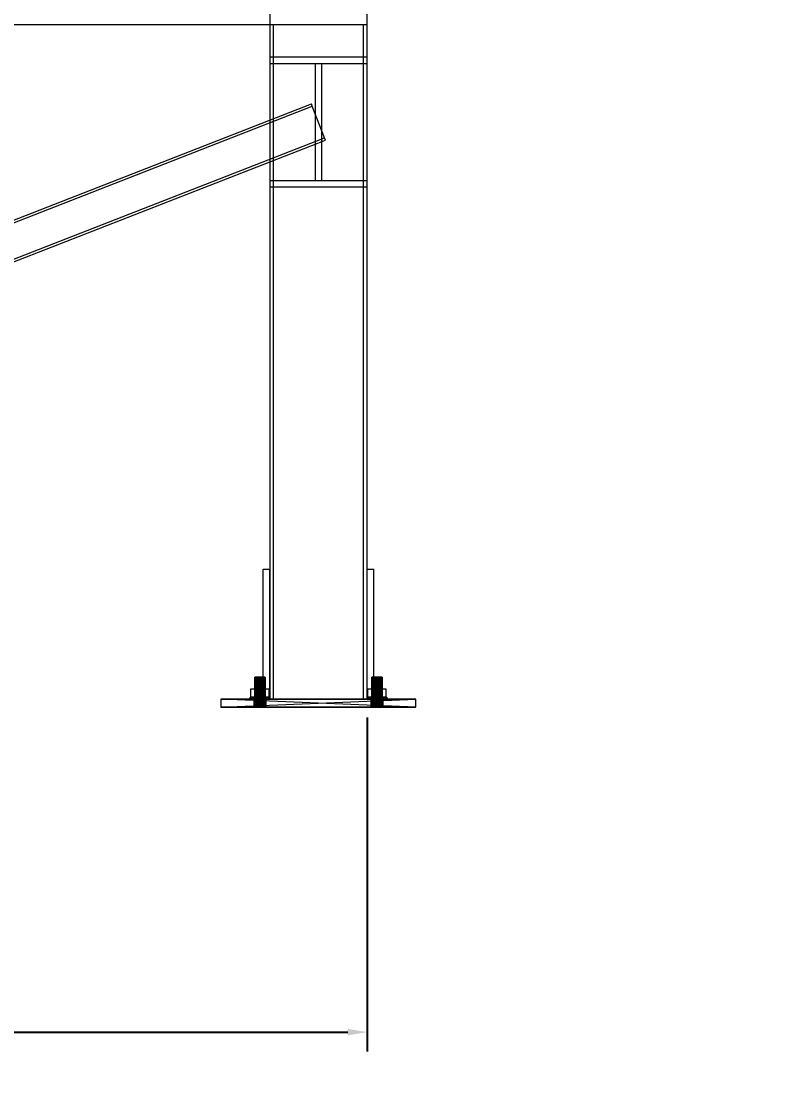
# Model space of a CAD drawing. Header units: millimetres. Extents: x -191664 to 191490, y -197311 to 10263.
# Drawn here: x 1743 to 2927, y -105776 to -104145 of the extents above; entities that cross this region are included whole.
import ezdxf

# ---------------------------------------------------------------- set-up
doc = ezdxf.new("R2010")
doc.units = ezdxf.units.MM
for name, color, linetype, lineweight in [('COTAS_O', 1, 'Continuous', 0), ('DET_briquetadora_lateral', 7, 'Continuous', 0), ('R15_COTAS_TRANSPORTE_P', 1, 'Continuous', 0)]:
    doc.layers.add(name, color=color, linetype=linetype, lineweight=lineweight)
doc.dimstyles.new('PLANTA_20', dxfattribs={"dimtxt": 50, "dimasz": 30, "dimexe": 30, "dimexo": 16, "dimgap": 20, "dimtad": 1, "dimtih": 1, "dimtoh": 1, "dimdec": 1, "dimzin": 0, "dimdsep": 46, "dimcen": 0.09, "dimadec": 0, "dimazin": 0, "dimtfac": 1, "dimtdec": 4, "dimtofl": 0, "dimtmove": 0, "dimatfit": 3, "dimfxl": 1, "dimtolj": 1, "dimtzin": 0, "dimarcsym": 0})

# ---------------------------------------------------------------- blocks, each defined once
blk = doc.blocks.new('*D75')
at = {"layer": 'COTAS_O', "color": 0, "lineweight": -2, "transparency": 16777216}
for p, q in [((75, -105216), (75, -105730)), ((2275, -105216), (2275, -105730)), ((105, -105700), (2245, -105700))]:
    blk.add_line(p, q, dxfattribs=at)
at = {"layer": 'COTAS_O', "color": 0, "transparency": 16777216}
for points in [[(105, -105695), (105, -105705), (75, -105700)], [(2245, -105695), (2245, -105705), (2275, -105700)]]:
    blk.add_solid(points, dxfattribs=at)
at = {"layer": 'Defpoints', "color": 0, "transparency": 16777216}
for p in [(75, -105200), (2275, -105200), (2275, -105700)]:
    blk.add_point(p, dxfattribs=at)
blk = doc.blocks.new('*D133')
at = {"layer": 'Defpoints', "color": 0, "transparency": 16777216}
for p in [(439.7, -194148), (217.9, -194406.1), (-500, -194490), (-500, -194490), (500, -194490)]:
    blk.add_point(p, dxfattribs=at)
at = {"layer": 'R15_COTAS_TRANSPORTE_P', "color": 0, "lineweight": -2, "transparency": 16777216}
blk.add_arc((-500, -194490), 722.8, 2.3783, 17.6217, dxfattribs=at)
at = {"layer": 'R15_COTAS_TRANSPORTE_P', "color": 0, "transparency": 16777216}
for points in [[(184.1, -194272.8), (193.6, -194269.6), (179.2, -194242.8)], [(227.1, -194459.9), (217.2, -194460.1), (222.8, -194490)]]:
    blk.add_solid(points, dxfattribs=at)

msp = doc.modelspace()

# ---------------------------------------------------------------- linework, layer by layer
at = {"layer": 'DET_briquetadora_lateral', "color": 251, "true_color": 0x53616b}
for p, q in [((2125, -103910), (2125, -104200)), ((2275, -104200), (2275, -103910)), ((2275, -104150), (2275, -104140)), ((75, -104150), (2275, -104150)), ((2125, -104200), (2275, -104200)), ((2125, -104200), (2125, -104210)), ((2125, -104210), (2275, -104210)), ((2195, -104210), (2205, -104210)), ((2195, -104210), (2195, -104390)), ((2205, -104390), (2205, -104210)), ((2275, -104210), (2275, -104200)), ((2125, -104390), (2275, -104390)), ((2125, -104390), (2125, -104400)), ((2195, -104390), (2205, -104390)), ((2275, -104400), (2275, -104390)), ((2125, -104400), (2275, -104400))]:
    msp.add_line(p, q, dxfattribs=at)
at = {"layer": 'DET_briquetadora_lateral', "color": 8, "true_color": 0x657a85}
for p, q in [((2125, -104150), (2275, -104150)), ((2125, -104150), (2125, -105188)), ((2125, -104150), (2131, -104150)), ((2131, -105188), (2131, -104150)), ((2269, -104150), (2275, -104150)), ((2269, -104150), (2269, -105188)), ((2275, -105188), (2275, -104150)), ((2125, -105188), (2275, -105188)), ((2125, -105188), (2131, -105188)), ((2269, -105188), (2275, -105188))]:
    msp.add_line(p, q, dxfattribs=at)
at = {"layer": 'DET_briquetadora_lateral', "color": 8, "true_color": 0x667b86}
for p, q in [((139.09, -105072.05), (2189.09, -104272.05)), ((140.55, -105075.78), (2190.55, -104275.78)), ((2190.55, -104275.78), (2189.09, -104272.05)), ((2209.45, -104324.22), (2190.55, -104275.78)), ((159.45, -105124.22), (2209.45, -104324.22)), ((2210.91, -104327.95), (2209.45, -104324.22)), ((160.91, -105127.95), (2210.91, -104327.95))]:
    msp.add_line(p, q, dxfattribs=at)
at = {"layer": 'DET_briquetadora_lateral', "color": 8, "true_color": 0x71848d}
for p, q in [((2115, -105188), (2115, -104988)), ((2115, -104988), (2125, -104988)), ((2125, -105188), (2125, -104988)), ((2275, -105188), (2275, -104988)), ((2275, -104988), (2285, -104988)), ((2285, -105188), (2285, -104988)), ((2115, -105188), (2125, -105188)), ((2275, -105188), (2285, -105188))]:
    msp.add_line(p, q, dxfattribs=at)
at = {"layer": 'DET_briquetadora_lateral', "color": 9, "true_color": 0xaeb9be}
for p, q in [((2102.27, -105154), (2102, -105154)), ((2102, -105200), (2102, -105154)), ((2103.07, -105154), (2102.27, -105154)), ((2102.27, -105200), (2102.27, -105154)), ((2104.34, -105154), (2103.07, -105154)), ((2103.07, -105200), (2103.07, -105154)), ((2106, -105154), (2104.34, -105154)), ((2104.34, -105200), (2104.34, -105154)), ((2107.93, -105154), (2106, -105154)), ((2106, -105200), (2106, -105154)), ((2110, -105154), (2107.93, -105154)), ((2107.93, -105200), (2107.93, -105154)), ((2112.07, -105154), (2110, -105154)), ((2110, -105200), (2110, -105154)), ((2114, -105154), (2112.07, -105154)), ((2112.07, -105200), (2112.07, -105154)), ((2115.66, -105154), (2114, -105154)), ((2114, -105200), (2114, -105154)), ((2116.93, -105154), (2115.66, -105154)), ((2115.66, -105200), (2115.66, -105154)), ((2117.73, -105154), (2116.93, -105154)), ((2116.93, -105200), (2116.93, -105154)), ((2118, -105154), (2117.73, -105154)), ((2117.73, -105200), (2117.73, -105154)), ((2118, -105154), (2118, -105200)), ((2282.27, -105154), (2282, -105154)), ((2282, -105200), (2282, -105154)), ((2283.07, -105154), (2282.27, -105154)), ((2282.27, -105200), (2282.27, -105154)), ((2284.34, -105154), (2283.07, -105154)), ((2283.07, -105200), (2283.07, -105154)), ((2286, -105154), (2284.34, -105154)), ((2284.34, -105200), (2284.34, -105154)), ((2287.93, -105154), (2286, -105154)), ((2286, -105200), (2286, -105154)), ((2290, -105154), (2287.93, -105154)), ((2287.93, -105200), (2287.93, -105154)), ((2292.07, -105154), (2290, -105154)), ((2290, -105200), (2290, -105154)), ((2294, -105154), (2292.07, -105154)), ((2292.07, -105200), (2292.07, -105154)), ((2295.66, -105154), (2294, -105154)), ((2294, -105200), (2294, -105154)), ((2296.93, -105154), (2295.66, -105154)), ((2295.66, -105200), (2295.66, -105154)), ((2297.73, -105154), (2296.93, -105154)), ((2296.93, -105200), (2296.93, -105154)), ((2298, -105154), (2297.73, -105154)), ((2297.73, -105200), (2297.73, -105154)), ((2298, -105154), (2298, -105200)), ((2102.27, -105200), (2102, -105200)), ((2103.07, -105200), (2102.27, -105200)), ((2104.34, -105200), (2103.07, -105200)), ((2106, -105200), (2104.34, -105200)), ((2107.93, -105200), (2106, -105200)), ((2110, -105200), (2107.93, -105200)), ((2112.07, -105200), (2110, -105200)), ((2114, -105200), (2112.07, -105200)), ((2115.66, -105200), (2114, -105200)), ((2116.93, -105200), (2115.66, -105200)), ((2117.73, -105200), (2116.93, -105200)), ((2117.73, -105200), (2118, -105200)), ((2282.27, -105200), (2282, -105200)), ((2283.07, -105200), (2282.27, -105200)), ((2284.34, -105200), (2283.07, -105200)), ((2286, -105200), (2284.34, -105200)), ((2287.93, -105200), (2286, -105200)), ((2290, -105200), (2287.93, -105200)), ((2292.07, -105200), (2290, -105200)), ((2294, -105200), (2292.07, -105200)), ((2295.66, -105200), (2294, -105200)), ((2296.93, -105200), (2295.66, -105200)), ((2297.73, -105200), (2296.93, -105200)), ((2297.73, -105200), (2298, -105200))]:
    msp.add_line(p, q, dxfattribs=at)
at = {"layer": 'DET_briquetadora_lateral', "color": 252, "true_color": 0x8ba19a}
for p, q in [((2096.15, -105185), (2096.15, -105172)), ((2096.15, -105172), (2103.08, -105172)), ((2096.15, -105172), (2102, -105172)), ((2106, -105172), (2102, -105172)), ((2102, -105172), (2102, -105185)), ((2103.08, -105185), (2103.08, -105172)), ((2103.08, -105172), (2116.92, -105172)), ((2103.08, -105172), (2106, -105172)), ((2114, -105172), (2106, -105172)), ((2106, -105172), (2106, -105185)), ((2118, -105172), (2114, -105172)), ((2114, -105172), (2114, -105185)), ((2116.92, -105172), (2114, -105172)), ((2116.92, -105185), (2116.92, -105172)), ((2116.92, -105172), (2123.85, -105172)), ((2118, -105185), (2118, -105172)), ((2118, -105172), (2123.85, -105172)), ((2123.85, -105172), (2123.85, -105185)), ((2276.15, -105185), (2276.15, -105172)), ((2276.15, -105172), (2283.08, -105172)), ((2276.15, -105172), (2282, -105172)), ((2286, -105172), (2282, -105172)), ((2282, -105172), (2282, -105185)), ((2283.08, -105185), (2283.08, -105172)), ((2283.08, -105172), (2296.92, -105172)), ((2283.08, -105172), (2286, -105172)), ((2294, -105172), (2286, -105172)), ((2286, -105172), (2286, -105185)), ((2298, -105172), (2294, -105172)), ((2294, -105172), (2294, -105185)), ((2296.92, -105172), (2294, -105172)), ((2296.92, -105185), (2296.92, -105172)), ((2296.92, -105172), (2303.85, -105172)), ((2298, -105185), (2298, -105172)), ((2298, -105172), (2303.85, -105172)), ((2303.85, -105172), (2303.85, -105185)), ((2095, -105188), (2095, -105185)), ((2095, -105185), (2095.51, -105185)), ((2095, -105185), (2101, -105185)), ((2095.51, -105188), (2095, -105188)), ((2101, -105188), (2095, -105188)), ((2095.51, -105188), (2095.51, -105185)), ((2095.51, -105185), (2097.01, -105185)), ((2095.51, -105185), (2101.31, -105185)), ((2097.01, -105188), (2095.51, -105188)), ((2101.31, -105188), (2095.51, -105188)), ((2103.08, -105185), (2096.15, -105185)), ((2102, -105185), (2096.15, -105185)), ((2097.01, -105188), (2097.01, -105185)), ((2097.01, -105185), (2099.39, -105185)), ((2097.01, -105185), (2102.21, -105185)), ((2099.39, -105188), (2097.01, -105188)), ((2102.21, -105188), (2097.01, -105188)), ((2099.39, -105188), (2099.39, -105185)), ((2099.39, -105185), (2102.5, -105185)), ((2099.39, -105185), (2103.64, -105185)), ((2102.5, -105188), (2099.39, -105188)), ((2103.64, -105188), (2099.39, -105188)), ((2101.31, -105185), (2101, -105185)), ((2101, -105185), (2101, -105188)), ((2101, -105188), (2101.31, -105188)), ((2102.21, -105185), (2101.31, -105185)), ((2101.31, -105185), (2101.31, -105188)), ((2101.31, -105188), (2102.21, -105188)), ((2102, -105185), (2106, -105185)), ((2103.64, -105185), (2102.21, -105185)), ((2102.21, -105185), (2102.21, -105188)), ((2102.21, -105188), (2103.64, -105188)), ((2102.5, -105188), (2102.5, -105185)), ((2102.5, -105185), (2106.12, -105185)), ((2102.5, -105185), (2105.5, -105185)), ((2106.12, -105188), (2102.5, -105188)), ((2105.5, -105188), (2102.5, -105188)), ((2116.92, -105185), (2103.08, -105185)), ((2106, -105185), (2103.08, -105185)), ((2105.5, -105185), (2103.64, -105185)), ((2103.64, -105185), (2103.64, -105188)), ((2103.64, -105188), (2105.5, -105188)), ((2107.67, -105185), (2105.5, -105185)), ((2105.5, -105185), (2105.5, -105188)), ((2105.5, -105188), (2107.67, -105188)), ((2106, -105185), (2114, -105185)), ((2106.12, -105188), (2106.12, -105185)), ((2106.12, -105185), (2110, -105185)), ((2106.12, -105185), (2107.67, -105185)), ((2110, -105188), (2106.12, -105188)), ((2107.67, -105188), (2106.12, -105188)), ((2110, -105185), (2107.67, -105185)), ((2107.67, -105185), (2107.67, -105188)), ((2107.67, -105188), (2110, -105188)), ((2110, -105188), (2110, -105185)), ((2110, -105185), (2113.88, -105185)), ((2112.33, -105185), (2110, -105185)), ((2113.88, -105188), (2110, -105188)), ((2110, -105188), (2112.33, -105188)), ((2114.5, -105185), (2112.33, -105185)), ((2112.33, -105185), (2112.33, -105188)), ((2113.88, -105185), (2112.33, -105185)), ((2112.33, -105188), (2114.5, -105188)), ((2112.33, -105188), (2113.88, -105188)), ((2113.88, -105188), (2113.88, -105185)), ((2113.88, -105185), (2117.5, -105185)), ((2117.5, -105188), (2113.88, -105188)), ((2114, -105185), (2118, -105185)), ((2114, -105185), (2116.92, -105185)), ((2116.36, -105185), (2114.5, -105185)), ((2114.5, -105185), (2114.5, -105188)), ((2117.5, -105185), (2114.5, -105185)), ((2114.5, -105188), (2116.36, -105188)), ((2114.5, -105188), (2117.5, -105188)), ((2117.79, -105185), (2116.36, -105185)), ((2116.36, -105185), (2116.36, -105188)), ((2120.61, -105185), (2116.36, -105185)), ((2116.36, -105188), (2117.79, -105188)), ((2116.36, -105188), (2120.61, -105188)), ((2123.85, -105185), (2116.92, -105185)), ((2117.5, -105188), (2117.5, -105185)), ((2117.5, -105185), (2120.61, -105185)), ((2120.61, -105188), (2117.5, -105188)), ((2118.69, -105185), (2117.79, -105185)), ((2117.79, -105185), (2117.79, -105188)), ((2122.99, -105185), (2117.79, -105185)), ((2117.79, -105188), (2118.69, -105188)), ((2117.79, -105188), (2122.99, -105188)), ((2123.85, -105185), (2118, -105185)), ((2119, -105185), (2118.69, -105185)), ((2118.69, -105185), (2118.69, -105188)), ((2124.49, -105185), (2118.69, -105185)), ((2118.69, -105188), (2119, -105188)), ((2118.69, -105188), (2124.49, -105188)), ((2119, -105188), (2119, -105185)), ((2119, -105185), (2125, -105185)), ((2125, -105188), (2119, -105188)), ((2120.61, -105188), (2120.61, -105185)), ((2120.61, -105185), (2122.99, -105185)), ((2122.99, -105188), (2120.61, -105188)), ((2122.99, -105188), (2122.99, -105185)), ((2122.99, -105185), (2124.49, -105185)), ((2124.49, -105188), (2122.99, -105188)), ((2124.49, -105188), (2124.49, -105185)), ((2124.49, -105185), (2125, -105185)), ((2125, -105188), (2124.49, -105188)), ((2125, -105185), (2125, -105188)), ((2275, -105188), (2275, -105185)), ((2275, -105185), (2275.51, -105185)), ((2275, -105185), (2281, -105185)), ((2275.51, -105188), (2275, -105188)), ((2281, -105188), (2275, -105188)), ((2275.51, -105188), (2275.51, -105185)), ((2275.51, -105185), (2277.01, -105185)), ((2275.51, -105185), (2281.31, -105185)), ((2277.01, -105188), (2275.51, -105188)), ((2281.31, -105188), (2275.51, -105188)), ((2283.08, -105185), (2276.15, -105185)), ((2282, -105185), (2276.15, -105185)), ((2277.01, -105188), (2277.01, -105185)), ((2277.01, -105185), (2279.39, -105185)), ((2277.01, -105185), (2282.21, -105185)), ((2279.39, -105188), (2277.01, -105188)), ((2282.21, -105188), (2277.01, -105188)), ((2279.39, -105188), (2279.39, -105185)), ((2279.39, -105185), (2282.5, -105185)), ((2279.39, -105185), (2283.64, -105185)), ((2282.5, -105188), (2279.39, -105188)), ((2283.64, -105188), (2279.39, -105188)), ((2281.31, -105185), (2281, -105185)), ((2281, -105185), (2281, -105188)), ((2281, -105188), (2281.31, -105188)), ((2282.21, -105185), (2281.31, -105185)), ((2281.31, -105185), (2281.31, -105188)), ((2281.31, -105188), (2282.21, -105188)), ((2282, -105185), (2286, -105185)), ((2283.64, -105185), (2282.21, -105185)), ((2282.21, -105185), (2282.21, -105188)), ((2282.21, -105188), (2283.64, -105188)), ((2282.5, -105188), (2282.5, -105185)), ((2282.5, -105185), (2286.12, -105185)), ((2282.5, -105185), (2285.5, -105185)), ((2286.12, -105188), (2282.5, -105188)), ((2285.5, -105188), (2282.5, -105188)), ((2296.92, -105185), (2283.08, -105185)), ((2286, -105185), (2283.08, -105185)), ((2285.5, -105185), (2283.64, -105185)), ((2283.64, -105185), (2283.64, -105188)), ((2283.64, -105188), (2285.5, -105188)), ((2287.67, -105185), (2285.5, -105185)), ((2285.5, -105185), (2285.5, -105188)), ((2285.5, -105188), (2287.67, -105188)), ((2286, -105185), (2294, -105185)), ((2286.12, -105188), (2286.12, -105185)), ((2286.12, -105185), (2290, -105185)), ((2286.12, -105185), (2287.67, -105185)), ((2290, -105188), (2286.12, -105188)), ((2287.67, -105188), (2286.12, -105188)), ((2290, -105185), (2287.67, -105185)), ((2287.67, -105185), (2287.67, -105188)), ((2287.67, -105188), (2290, -105188)), ((2290, -105188), (2290, -105185)), ((2290, -105185), (2293.88, -105185)), ((2292.33, -105185), (2290, -105185)), ((2293.88, -105188), (2290, -105188)), ((2290, -105188), (2292.33, -105188)), ((2294.5, -105185), (2292.33, -105185)), ((2292.33, -105185), (2292.33, -105188)), ((2293.88, -105185), (2292.33, -105185)), ((2292.33, -105188), (2294.5, -105188)), ((2292.33, -105188), (2293.88, -105188)), ((2293.88, -105188), (2293.88, -105185)), ((2293.88, -105185), (2297.5, -105185)), ((2297.5, -105188), (2293.88, -105188)), ((2294, -105185), (2298, -105185)), ((2294, -105185), (2296.92, -105185)), ((2296.36, -105185), (2294.5, -105185)), ((2294.5, -105185), (2294.5, -105188)), ((2297.5, -105185), (2294.5, -105185)), ((2294.5, -105188), (2296.36, -105188)), ((2294.5, -105188), (2297.5, -105188)), ((2297.79, -105185), (2296.36, -105185)), ((2296.36, -105185), (2296.36, -105188)), ((2300.61, -105185), (2296.36, -105185)), ((2296.36, -105188), (2297.79, -105188)), ((2296.36, -105188), (2300.61, -105188)), ((2303.85, -105185), (2296.92, -105185)), ((2297.5, -105188), (2297.5, -105185)), ((2297.5, -105185), (2300.61, -105185)), ((2300.61, -105188), (2297.5, -105188)), ((2298.69, -105185), (2297.79, -105185)), ((2297.79, -105185), (2297.79, -105188)), ((2302.99, -105185), (2297.79, -105185)), ((2297.79, -105188), (2298.69, -105188)), ((2297.79, -105188), (2302.99, -105188)), ((2303.85, -105185), (2298, -105185)), ((2299, -105185), (2298.69, -105185)), ((2298.69, -105185), (2298.69, -105188)), ((2304.49, -105185), (2298.69, -105185)), ((2298.69, -105188), (2299, -105188)), ((2298.69, -105188), (2304.49, -105188)), ((2299, -105188), (2299, -105185)), ((2299, -105185), (2305, -105185)), ((2305, -105188), (2299, -105188)), ((2300.61, -105188), (2300.61, -105185)), ((2300.61, -105185), (2302.99, -105185)), ((2302.99, -105188), (2300.61, -105188)), ((2302.99, -105188), (2302.99, -105185)), ((2302.99, -105185), (2304.49, -105185)), ((2304.49, -105188), (2302.99, -105188)), ((2304.49, -105188), (2304.49, -105185)), ((2304.49, -105185), (2305, -105185)), ((2305, -105188), (2304.49, -105188)), ((2305, -105185), (2305, -105188))]:
    msp.add_line(p, q, dxfattribs=at)
at = {"layer": 'DET_briquetadora_lateral', "color": 252, "true_color": 0x82929a}
for p, q in [((2101, -105188), (2050, -105188)), ((2050, -105188), (2101.17, -105188)), ((2050, -105188), (2101.69, -105188)), ((2050, -105188), (2102.52, -105188)), ((2050, -105188), (2103.64, -105188)), ((2050, -105188), (2105, -105188)), ((2050, -105188), (2106.56, -105188)), ((2050, -105188), (2108.24, -105188)), ((2050, -105188), (2110, -105188)), ((2050, -105188), (2111.76, -105188)), ((2350, -105188), (2050, -105188)), ((2050, -105188), (2113.44, -105188)), ((2050, -105188), (2115, -105188)), ((2050, -105188), (2116.36, -105188)), ((2350, -105200), (2050, -105188)), ((2050, -105188), (2050, -105200)), ((2050, -105200), (2350, -105188)), ((2101.17, -105188), (2101, -105188)), ((2101, -105200), (2101.17, -105188)), ((2101, -105200), (2101, -105188)), ((2101.17, -105200), (2101, -105188)), ((2101.69, -105188), (2101.17, -105188)), ((2101.17, -105200), (2101.69, -105188)), ((2101.17, -105200), (2101.17, -105188)), ((2101.69, -105200), (2101.17, -105188)), ((2102.52, -105188), (2101.69, -105188)), ((2101.69, -105200), (2102.52, -105188)), ((2101.69, -105200), (2101.69, -105188)), ((2102.52, -105200), (2101.69, -105188)), ((2103.64, -105188), (2102.52, -105188)), ((2102.52, -105188), (2116.36, -105188)), ((2102.52, -105200), (2103.64, -105188)), ((2102.52, -105200), (2102.52, -105188)), ((2103.64, -105200), (2102.52, -105188)), ((2105, -105188), (2103.64, -105188)), ((2103.64, -105188), (2116.36, -105188)), ((2103.64, -105188), (2290, -105188)), ((2103.64, -105188), (2291.76, -105188)), ((2103.64, -105188), (2293.44, -105188)), ((2103.64, -105188), (2295, -105188)), ((2103.64, -105188), (2296.36, -105188)), ((2103.64, -105200), (2105, -105188)), ((2103.64, -105200), (2103.64, -105188)), ((2105, -105200), (2103.64, -105188)), ((2106.56, -105188), (2105, -105188)), ((2105, -105188), (2296.36, -105188)), ((2105, -105200), (2106.56, -105188)), ((2105, -105200), (2105, -105188)), ((2106.56, -105200), (2105, -105188)), ((2108.24, -105188), (2106.56, -105188)), ((2106.56, -105188), (2296.36, -105188)), ((2106.56, -105200), (2108.24, -105188)), ((2106.56, -105200), (2106.56, -105188)), ((2108.24, -105200), (2106.56, -105188)), ((2110, -105188), (2108.24, -105188)), ((2108.24, -105188), (2350, -105188)), ((2108.24, -105188), (2296.36, -105188)), ((2108.24, -105200), (2110, -105188)), ((2108.24, -105200), (2108.24, -105188)), ((2110, -105200), (2108.24, -105188)), ((2110, -105188), (2111.76, -105188)), ((2281, -105188), (2110, -105188)), ((2281.17, -105188), (2110, -105188)), ((2281.69, -105188), (2110, -105188)), ((2110, -105188), (2350, -105188)), ((2282.52, -105188), (2110, -105188)), ((2283.64, -105188), (2110, -105188)), ((2285, -105188), (2110, -105188)), ((2286.56, -105188), (2110, -105188)), ((2288.24, -105188), (2110, -105188)), ((2290, -105188), (2110, -105188)), ((2110, -105188), (2296.36, -105188)), ((2110, -105200), (2111.76, -105188)), ((2110, -105200), (2110, -105188)), ((2111.76, -105200), (2110, -105188)), ((2111.76, -105188), (2113.44, -105188)), ((2281, -105188), (2111.76, -105188)), ((2281.17, -105188), (2111.76, -105188)), ((2111.76, -105200), (2113.44, -105188)), ((2111.76, -105200), (2111.76, -105188)), ((2113.44, -105200), (2111.76, -105188)), ((2113.44, -105188), (2115, -105188)), ((2281, -105188), (2113.44, -105188)), ((2281.17, -105188), (2113.44, -105188)), ((2113.44, -105200), (2115, -105188)), ((2113.44, -105200), (2113.44, -105188)), ((2115, -105200), (2113.44, -105188)), ((2115, -105188), (2116.36, -105188)), ((2281, -105188), (2115, -105188)), ((2281.17, -105188), (2115, -105188)), ((2350, -105188), (2115, -105188)), ((2115, -105188), (2290, -105188)), ((2115, -105200), (2116.36, -105188)), ((2115, -105200), (2115, -105188)), ((2116.36, -105200), (2115, -105188)), ((2116.36, -105188), (2117.48, -105188)), ((2281, -105188), (2116.36, -105188)), ((2281.17, -105188), (2116.36, -105188)), ((2116.36, -105188), (2290, -105188)), ((2116.36, -105200), (2117.48, -105188)), ((2116.36, -105200), (2116.36, -105188)), ((2117.48, -105200), (2116.36, -105188)), ((2117.48, -105188), (2118.31, -105188)), ((2281, -105188), (2117.48, -105188)), ((2281.17, -105188), (2117.48, -105188)), ((2117.48, -105188), (2290, -105188)), ((2117.48, -105200), (2118.31, -105188)), ((2117.48, -105200), (2117.48, -105188)), ((2118.31, -105200), (2117.48, -105188)), ((2118.31, -105188), (2118.83, -105188)), ((2281, -105188), (2118.31, -105188)), ((2281.17, -105188), (2118.31, -105188)), ((2118.31, -105188), (2290, -105188)), ((2118.31, -105200), (2118.83, -105188)), ((2118.31, -105200), (2118.31, -105188)), ((2118.83, -105200), (2118.31, -105188)), ((2118.83, -105188), (2119, -105188)), ((2281, -105188), (2118.83, -105188)), ((2281.17, -105188), (2118.83, -105188)), ((2118.83, -105188), (2290, -105188)), ((2118.83, -105200), (2119, -105188)), ((2118.83, -105200), (2118.83, -105188)), ((2119, -105200), (2118.83, -105188)), ((2119, -105188), (2281, -105188)), ((2281.17, -105188), (2119, -105188)), ((2119, -105188), (2281.69, -105188)), ((2119, -105188), (2282.52, -105188)), ((2119, -105188), (2283.64, -105188)), ((2119, -105188), (2285, -105188)), ((2119, -105188), (2286.56, -105188)), ((2119, -105188), (2288.24, -105188)), ((2119, -105188), (2290, -105188)), ((2119, -105188), (2119, -105200)), ((2281, -105188), (2281.17, -105188)), ((2281, -105200), (2281.17, -105188)), ((2281, -105200), (2281, -105188)), ((2281.17, -105200), (2281, -105188)), ((2281.69, -105188), (2281.17, -105188)), ((2281.17, -105200), (2281.69, -105188)), ((2281.17, -105200), (2281.17, -105188)), ((2281.69, -105200), (2281.17, -105188)), ((2282.52, -105188), (2281.69, -105188)), ((2281.69, -105200), (2282.52, -105188)), ((2281.69, -105200), (2281.69, -105188)), ((2282.52, -105200), (2281.69, -105188)), ((2283.64, -105188), (2282.52, -105188)), ((2282.52, -105200), (2283.64, -105188)), ((2282.52, -105200), (2282.52, -105188)), ((2283.64, -105200), (2282.52, -105188)), ((2285, -105188), (2283.64, -105188)), ((2283.64, -105200), (2285, -105188)), ((2283.64, -105200), (2283.64, -105188)), ((2285, -105200), (2283.64, -105188)), ((2286.56, -105188), (2285, -105188)), ((2285, -105188), (2350, -105188)), ((2285, -105200), (2286.56, -105188)), ((2285, -105200), (2285, -105188)), ((2286.56, -105200), (2285, -105188)), ((2288.24, -105188), (2286.56, -105188)), ((2286.56, -105188), (2350, -105188)), ((2286.56, -105200), (2288.24, -105188)), ((2286.56, -105200), (2286.56, -105188)), ((2288.24, -105200), (2286.56, -105188)), ((2290, -105188), (2288.24, -105188)), ((2288.24, -105188), (2350, -105188)), ((2288.24, -105200), (2290, -105188)), ((2288.24, -105200), (2288.24, -105188)), ((2290, -105200), (2288.24, -105188)), ((2350, -105188), (2290, -105188)), ((2291.76, -105188), (2290, -105188)), ((2290, -105188), (2296.36, -105188)), ((2290, -105188), (2297.48, -105188)), ((2290, -105188), (2298.31, -105188)), ((2290, -105188), (2298.83, -105188)), ((2290, -105188), (2299, -105188)), ((2290, -105200), (2291.76, -105188)), ((2290, -105200), (2290, -105188)), ((2291.76, -105200), (2290, -105188)), ((2350, -105188), (2291.76, -105188)), ((2293.44, -105188), (2291.76, -105188)), ((2291.76, -105188), (2299, -105188)), ((2291.76, -105200), (2293.44, -105188)), ((2291.76, -105200), (2291.76, -105188)), ((2293.44, -105200), (2291.76, -105188)), ((2350, -105188), (2293.44, -105188)), ((2295, -105188), (2293.44, -105188)), ((2299, -105188), (2293.44, -105188)), ((2293.44, -105200), (2295, -105188)), ((2293.44, -105200), (2293.44, -105188)), ((2295, -105200), (2293.44, -105188)), ((2350, -105188), (2295, -105188)), ((2296.36, -105188), (2295, -105188)), ((2299, -105188), (2295, -105188)), ((2295, -105200), (2296.36, -105188)), ((2295, -105200), (2295, -105188)), ((2296.36, -105200), (2295, -105188)), ((2350, -105188), (2296.36, -105188)), ((2297.48, -105188), (2296.36, -105188)), ((2299, -105188), (2296.36, -105188)), ((2296.36, -105200), (2297.48, -105188)), ((2296.36, -105200), (2296.36, -105188)), ((2297.48, -105200), (2296.36, -105188)), ((2350, -105188), (2297.48, -105188)), ((2298.31, -105188), (2297.48, -105188)), ((2299, -105188), (2297.48, -105188)), ((2297.48, -105200), (2298.31, -105188)), ((2297.48, -105200), (2297.48, -105188)), ((2298.31, -105200), (2297.48, -105188)), ((2350, -105188), (2298.31, -105188)), ((2298.83, -105188), (2298.31, -105188)), ((2298.31, -105200), (2298.83, -105188)), ((2298.31, -105200), (2298.31, -105188)), ((2298.83, -105200), (2298.31, -105188)), ((2350, -105188), (2298.83, -105188)), ((2299, -105188), (2298.83, -105188)), ((2298.83, -105200), (2299, -105188)), ((2298.83, -105200), (2298.83, -105188)), ((2299, -105200), (2298.83, -105188)), ((2350, -105188), (2299, -105188)), ((2299, -105188), (2299, -105200)), ((2350, -105200), (2350, -105188)), ((2050, -105200), (2101, -105200)), ((2101.17, -105200), (2050, -105200)), ((2101.69, -105200), (2050, -105200)), ((2102.52, -105200), (2050, -105200)), ((2103.64, -105200), (2050, -105200)), ((2105, -105200), (2050, -105200)), ((2106.56, -105200), (2050, -105200)), ((2108.24, -105200), (2050, -105200)), ((2110, -105200), (2050, -105200)), ((2111.76, -105200), (2050, -105200)), ((2050, -105200), (2350, -105200)), ((2113.44, -105200), (2050, -105200)), ((2115, -105200), (2050, -105200)), ((2116.36, -105200), (2050, -105200)), ((2101, -105200), (2101.17, -105200)), ((2101.17, -105200), (2101.69, -105200)), ((2101.69, -105200), (2102.52, -105200)), ((2102.52, -105200), (2103.64, -105200)), ((2116.36, -105200), (2102.52, -105200)), ((2103.64, -105200), (2105, -105200)), ((2116.36, -105200), (2103.64, -105200)), ((2290, -105200), (2103.64, -105200)), ((2291.76, -105200), (2103.64, -105200)), ((2293.44, -105200), (2103.64, -105200)), ((2295, -105200), (2103.64, -105200)), ((2296.36, -105200), (2103.64, -105200)), ((2105, -105200), (2106.56, -105200)), ((2296.36, -105200), (2105, -105200)), ((2106.56, -105200), (2108.24, -105200)), ((2296.36, -105200), (2106.56, -105200)), ((2108.24, -105200), (2110, -105200)), ((2350, -105200), (2108.24, -105200)), ((2296.36, -105200), (2108.24, -105200)), ((2111.76, -105200), (2110, -105200)), ((2110, -105200), (2281, -105200)), ((2110, -105200), (2281.17, -105200)), ((2110, -105200), (2281.69, -105200)), ((2350, -105200), (2110, -105200)), ((2110, -105200), (2282.52, -105200)), ((2110, -105200), (2283.64, -105200)), ((2110, -105200), (2285, -105200)), ((2110, -105200), (2286.56, -105200)), ((2110, -105200), (2288.24, -105200)), ((2110, -105200), (2290, -105200)), ((2296.36, -105200), (2110, -105200)), ((2113.44, -105200), (2111.76, -105200)), ((2111.76, -105200), (2281, -105200)), ((2111.76, -105200), (2281.17, -105200)), ((2115, -105200), (2113.44, -105200)), ((2113.44, -105200), (2281, -105200)), ((2113.44, -105200), (2281.17, -105200)), ((2116.36, -105200), (2115, -105200)), ((2115, -105200), (2281, -105200)), ((2115, -105200), (2281.17, -105200)), ((2115, -105200), (2350, -105200)), ((2290, -105200), (2115, -105200)), ((2117.48, -105200), (2116.36, -105200)), ((2116.36, -105200), (2281, -105200)), ((2116.36, -105200), (2281.17, -105200)), ((2290, -105200), (2116.36, -105200)), ((2118.31, -105200), (2117.48, -105200)), ((2117.48, -105200), (2281, -105200)), ((2117.48, -105200), (2281.17, -105200)), ((2290, -105200), (2117.48, -105200)), ((2118.83, -105200), (2118.31, -105200)), ((2118.31, -105200), (2281, -105200)), ((2118.31, -105200), (2281.17, -105200)), ((2290, -105200), (2118.31, -105200)), ((2119, -105200), (2118.83, -105200)), ((2118.83, -105200), (2281, -105200)), ((2118.83, -105200), (2281.17, -105200)), ((2290, -105200), (2118.83, -105200)), ((2281, -105200), (2119, -105200)), ((2119, -105200), (2281.17, -105200)), ((2281.69, -105200), (2119, -105200)), ((2282.52, -105200), (2119, -105200)), ((2283.64, -105200), (2119, -105200)), ((2285, -105200), (2119, -105200)), ((2286.56, -105200), (2119, -105200)), ((2288.24, -105200), (2119, -105200)), ((2290, -105200), (2119, -105200)), ((2281.17, -105200), (2281, -105200)), ((2281.17, -105200), (2281.69, -105200)), ((2281.69, -105200), (2282.52, -105200)), ((2282.52, -105200), (2283.64, -105200)), ((2283.64, -105200), (2285, -105200)), ((2285, -105200), (2286.56, -105200)), ((2350, -105200), (2285, -105200)), ((2286.56, -105200), (2288.24, -105200)), ((2350, -105200), (2286.56, -105200)), ((2288.24, -105200), (2290, -105200)), ((2350, -105200), (2288.24, -105200)), ((2290, -105200), (2350, -105200)), ((2290, -105200), (2291.76, -105200)), ((2296.36, -105200), (2290, -105200)), ((2297.48, -105200), (2290, -105200)), ((2298.31, -105200), (2290, -105200)), ((2298.83, -105200), (2290, -105200)), ((2299, -105200), (2290, -105200)), ((2291.76, -105200), (2350, -105200)), ((2291.76, -105200), (2293.44, -105200)), ((2299, -105200), (2291.76, -105200)), ((2293.44, -105200), (2350, -105200)), ((2293.44, -105200), (2295, -105200)), ((2293.44, -105200), (2299, -105200)), ((2295, -105200), (2350, -105200)), ((2295, -105200), (2296.36, -105200)), ((2295, -105200), (2299, -105200)), ((2296.36, -105200), (2350, -105200)), ((2296.36, -105200), (2297.48, -105200)), ((2296.36, -105200), (2299, -105200)), ((2297.48, -105200), (2350, -105200)), ((2297.48, -105200), (2298.31, -105200)), ((2297.48, -105200), (2299, -105200)), ((2298.31, -105200), (2350, -105200)), ((2298.31, -105200), (2298.83, -105200)), ((2298.83, -105200), (2350, -105200)), ((2298.83, -105200), (2299, -105200)), ((2299, -105200), (2350, -105200))]:
    msp.add_line(p, q, dxfattribs=at)

# ---------------------------------------------------------------- dimensions: what is measured, and where the dimension line sits
at = {"layer": 'COTAS_O'}
dim = msp.add_aligned_dim(p1=(75, -105200), p2=(2275, -105200), distance=-500, text='<> O', dimstyle='PLANTA_20', dxfattribs=at)
dim.commit()
dim.dimension.update_dxf_attribs({"geometry": '*D75', "text_midpoint": (1175, -105700)})
at = {"layer": 'R15_COTAS_TRANSPORTE_P'}
dim = msp.add_angular_dim_2l(base=(217.89, -194406.09), line1=((-500, -194490), (500, -194490)), line2=((-500, -194490), (439.69, -194147.98)), dimstyle='PLANTA_20', dxfattribs=at)
dim.commit()
dim.dimension.update_dxf_attribs({"geometry": '*D133', "text_midpoint": (191490.46, -33543.69)})

doc.saveas('drawing.dxf')
